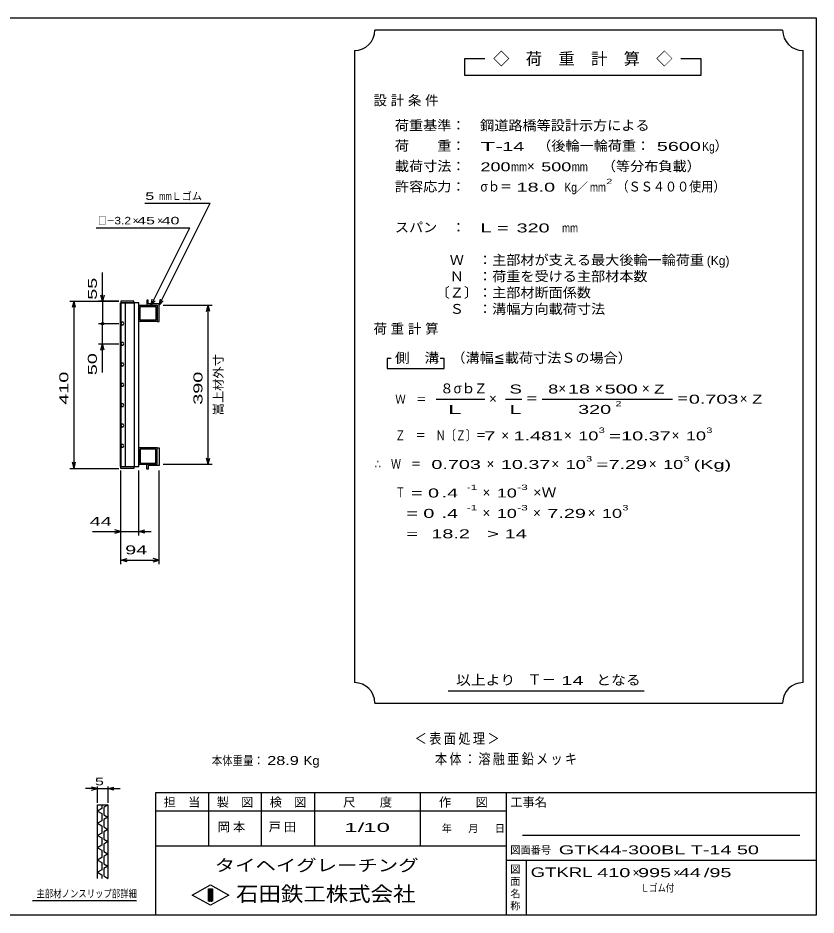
# Model space of a CAD drawing. Units: millimetres, scale not verified. Extents: x -1820 to 1731, y -1282 to 1054.
# Drawn here: x -227 to 1731, y -1146 to 1054 of the extents above; entities that cross this region are included whole.
import ezdxf
from ezdxf.enums import TextEntityAlignment as Align

# ---------------------------------------------------------------- set-up
doc = ezdxf.new("R2010")
doc.units = ezdxf.units.MM
doc.header["$LTSCALE"] = 10
for name, color, linetype, lineweight in [('0_2', 150, 'Continuous', 25), ('16', 3, 'Continuous', 25), ('22', 4, 'Continuous', 25), ('24', 2, 'Continuous', 25), ('32', 4, 'Continuous', 25)]:
    doc.layers.add(name, color=color, linetype=linetype, lineweight=lineweight)
doc.styles.add('ベクトル', font='')
doc.styles.get('ベクトル').set_extended_font_data('ベクトル')

msp = doc.modelspace()

# ---------------------------------------------------------------- linework, layer by layer
at = {"layer": '0_2'}
for p, q in [((-1729, 1053.5), (1731, 1053.5)), ((1731, 1053.5), (1731, -1146.5)), ((1731, -846.5), (111, -846.5)), ((111, -846.5), (111, -1146.5)), ((241, -846.5), (241, -976.5)), ((371, -976.5), (371, -846.5)), ((501, -846.5), (501, -976.5)), ((761, -976.5), (761, -846.5)), ((971, -846.5), (971, -1146.5)), ((971, -891.5), (111, -891.5)), ((1691, -951.5), (1011, -951.5)), ((111, -976.5), (971, -976.5)), ((971, -1011.5), (1731, -1011.5)), ((1021, -1146.5), (1021, -1011.5)), ((201, -1097.5), (246, -1072.5)), ((246, -1072.5), (291, -1097.5)), ((246, -1122.5), (201, -1097.5)), ((241, -1082.5), (251, -1082.5)), ((241, -1112.5), (241, -1082.5)), ((241, -1082.5), (243, -1082.5)), ((243, -1082.5), (243, -1112.5)), ((245, -1112.5), (245, -1082.5)), ((245, -1082.5), (247, -1082.5)), ((291, -1097.5), (246, -1122.5)), ((247, -1082.5), (247, -1112.5)), ((249, -1112.5), (249, -1082.5)), ((249, -1082.5), (251, -1082.5)), ((251, -1082.5), (251, -1112.5)), ((251, -1082.5), (251, -1112.5)), ((251, -1112.5), (241, -1112.5)), ((243, -1112.5), (245, -1112.5)), ((247, -1112.5), (249, -1112.5)), ((1731, -1146.5), (-1729, -1146.5))]:
    msp.add_line(p, q, dxfattribs=at)
at = {"layer": '16'}
for p, q in [((25.3, -46.5), (25.3, 354.5)), ((25.3, 354.5), (26, 354.5)), ((58, 359), (26, 359)), ((26, 359), (26, 354.5)), ((26, 354.5), (58, 354.5)), ((26, 354.5), (26, -46.5)), ((70, 354.5), (26, 354.5)), ((36.5, 354.5), (36.5, -46.5)), ((58, 354.5), (58, 359)), ((59.5, -46.5), (59.5, 354.5)), ((70, -46.5), (70, 354.5)), ((93, 361), (90, 361)), ((90, 361), (90, 349)), ((93, 352), (93, 361)), ((120, 352), (93, 352)), ((120, 309), (120, 352)), ((70, 349), (115, 349)), ((70, 309), (70, 349)), ((73, 346), (112, 346)), ((73, 312), (73, 346)), ((90, 349), (115, 349)), ((112, 346), (112, 312)), ((115, 349), (115, 309)), ((115, 349), (115, 309)), ((115, 309), (70, 309)), ((112, 312), (73, 312)), ((115, 309), (120, 309)), ((27.85, 307.24), (26, 303.98)), ((26, 303.98), (27.9, 300.74)), ((31.6, 307.26), (27.85, 307.24)), ((27.9, 300.74), (31.65, 300.76)), ((33.5, 304), (31.6, 307.26)), ((31.65, 300.76), (33.5, 304.02)), ((27.85, 257.24), (26, 253.98)), ((26, 253.98), (27.9, 250.74)), ((31.6, 257.26), (27.85, 257.24)), ((27.9, 250.74), (31.65, 250.76)), ((33.5, 254), (31.6, 257.26)), ((31.65, 250.76), (33.5, 254.02)), ((27.85, 207.24), (26, 203.98)), ((26, 203.98), (27.9, 200.74)), ((31.6, 207.26), (27.85, 207.24)), ((27.9, 200.74), (31.65, 200.76)), ((33.5, 204), (31.6, 207.26)), ((31.65, 200.76), (33.5, 204.02)), ((27.85, 157.24), (26, 153.98)), ((31.6, 157.26), (27.85, 157.24)), ((33.5, 154), (31.6, 157.26)), ((31.65, 150.76), (33.5, 154.02)), ((26, 153.98), (27.9, 150.74)), ((27.9, 150.74), (31.65, 150.76)), ((27.85, 107.24), (26, 103.98)), ((26, 103.98), (27.9, 100.74)), ((31.6, 107.26), (27.85, 107.24)), ((27.9, 100.74), (31.65, 100.76)), ((33.5, 104), (31.6, 107.26)), ((31.65, 100.76), (33.5, 104.02)), ((27.85, 57.24), (26, 53.98)), ((26, 53.98), (27.9, 50.74)), ((31.6, 57.26), (27.85, 57.24)), ((27.9, 50.74), (31.65, 50.76)), ((33.5, 54), (31.6, 57.26)), ((31.65, 50.76), (33.5, 54.02)), ((27.85, 7.24), (26, 3.98)), ((26, 3.98), (27.9, 0.74)), ((31.6, 7.26), (27.85, 7.24)), ((27.9, 0.74), (31.65, 0.76)), ((33.5, 4), (31.6, 7.26)), ((31.65, 0.76), (33.5, 4.02)), ((115, -1), (70, -1)), ((70, -1), (70, -41)), ((112, -4), (73, -4)), ((73, -4), (73, -38)), ((112, -38), (112, -4)), ((115, -41), (115, -1)), ((115, -1), (120, -1)), ((115, -41), (115, -1)), ((120, -1), (120, -44)), ((70, -41), (115, -41)), ((73, -38), (112, -38)), ((90, -53), (90, -41)), ((90, -41), (115, -41)), ((120, -44), (93, -44)), ((93, -44), (93, -53)), ((26, -46.5), (25.3, -46.5)), ((26, -46.5), (58, -46.5)), ((26, -51), (26, -46.5)), ((26, -46.5), (70, -46.5)), ((58, -51), (26, -51)), ((58, -46.5), (58, -51)), ((93, -53), (90, -53))]:
    msp.add_line(p, q, dxfattribs=at)
at = {"layer": '22'}
for p, q in [((85, 599), (245, 599)), ((120, 349), (245, 599)), ((-35, 539), (195, 539)), ((100, 349), (195, 539)), ((-19, 359), (-19, 429)), ((-19, 359), (-23, 374)), ((-15, 374), (-19, 359)), ((-99, 359), (21, 359)), ((-93, 344), (-89, 359)), ((-85, 344), (-89, 359)), ((-89, -51), (-89, 359)), ((21, 359), (-29, 359)), ((-19, 359), (-19, 304)), ((100, 349), (103, 363.6)), ((100, 349), (110, 360)), ((120, 349), (123, 363.6)), ((120, 349), (130, 360)), ((130, 349), (250, 349)), ((236, 334), (240, 349)), ((244, 334), (240, 349)), ((240, -41), (240, 349)), ((-29, 304), (21, 304)), ((-19, 254), (-19, 304)), ((-29, 254), (21, 254)), ((-23, 239), (-19, 254)), ((-15, 239), (-19, 254)), ((-19, 184), (-19, 254)), ((-89, -51), (-93, -36)), ((-89, -51), (-85, -36)), ((130, -41), (250, -41)), ((240, -41), (236, -26)), ((240, -41), (244, -26)), ((-99, -51), (21, -51)), ((26, -216), (26, -56)), ((26, -286), (26, -56)), ((70, -216), (70, -56)), ((120, -286), (120, -56)), ((-44, -206), (26, -206)), ((26, -206), (11, -202)), ((11, -210), (26, -206)), ((26, -206), (70, -206)), ((70, -206), (85, -202)), ((85, -210), (70, -206)), ((70, -206), (100, -206)), ((26, -276), (41, -272)), ((41, -280), (26, -276)), ((26, -276), (120, -276)), ((120, -276), (105, -272)), ((105, -280), (120, -276))]:
    msp.add_line(p, q, dxfattribs=at)
msp.add_circle((-19, 304), 3, dxfattribs=at)
at = {"layer": '24', "color": 4}
for p, q in [((1649, 1023.5), (649, 1023.5)), ((599, 973.5), (599, -576.5)), ((1699, -576.5), (1699, 973.5)), ((919, 953.5), (869, 953.5)), ((869, 953.5), (869, 913.5)), ((1449, 953.5), (1399, 953.5)), ((1449, 913.5), (1449, 953.5)), ((869, 913.5), (1449, 913.5)), ((689, 218.5), (679, 218.5)), ((679, 218.5), (679, 193.5)), ((819, 218.5), (809, 218.5)), ((819, 193.5), (819, 218.5)), ((679, 193.5), (819, 193.5)), ((799, 118.5), (919, 118.5)), ((969, 118.5), (1009, 118.5)), ((1059, 118.5), (1379, 118.5)), ((829, -596.5), (1309, -596.5)), ((649, -626.5), (1649, -626.5))]:
    msp.add_line(p, q, dxfattribs=at)
for centre, start, end in [((599, 1023.5), 270, 0), ((1699, 1023.5), 180, 270), ((599, -626.5), 0, 90), ((1699, -626.5), 90, 180)]:
    msp.add_arc(centre, 50, start, end, dxfattribs=at)
at = {"layer": '32'}
for p, q in [((-31, -836.5), (-46, -832.5)), ((-31, -871.5), (-31, -831.5)), ((-6, -831.5), (-6, -871.5)), ((-6, -836.5), (9, -832.5)), ((-31, -836.5), (-61, -836.5)), ((-46, -840.5), (-31, -836.5)), ((-31, -836.5), (-6, -836.5)), ((9, -840.5), (-6, -836.5)), ((-6, -836.5), (24, -836.5)), ((-31, -876.5), (-6, -876.5)), ((-31, -1056.5), (-31, -876.5)), ((-21, -876.5), (-21, -885.5)), ((-6, -876.5), (-16, -882.5)), ((-6, -876.5), (-6, -1056.5)), ((-21, -885.5), (-31, -891.5)), ((-31, -891.5), (-21, -897.5)), ((-21, -897.5), (-21, -915.5)), ((-16, -882.5), (-16, -900.5)), ((-16, -900.5), (-6, -906.5)), ((-21, -915.5), (-31, -921.5)), ((-31, -921.5), (-21, -927.5)), ((-6, -906.5), (-16, -912.5)), ((-16, -912.5), (-16, -930.5)), ((-21, -945.5), (-31, -951.5)), ((-21, -927.5), (-21, -945.5)), ((-16, -930.5), (-6, -936.5)), ((-6, -936.5), (-16, -942.5)), ((-16, -942.5), (-16, -960.5)), ((-31, -951.5), (-21, -957.5)), ((-21, -957.5), (-21, -975.5)), ((-16, -960.5), (-6, -966.5)), ((-6, -966.5), (-16, -972.5)), ((-21, -975.5), (-31, -981.5)), ((-31, -981.5), (-21, -987.5)), ((-21, -987.5), (-21, -1005.5)), ((-16, -972.5), (-16, -990.5)), ((-21, -1005.5), (-31, -1011.5)), ((-31, -1011.5), (-21, -1017.5)), ((-16, -990.5), (-6, -996.5)), ((-6, -996.5), (-16, -1002.5)), ((-16, -1002.5), (-16, -1020.5)), ((-21, -1017.5), (-21, -1035.5)), ((-16, -1020.5), (-6, -1026.5)), ((-6, -1026.5), (-16, -1032.5)), ((-16, -1032.5), (-16, -1050.5)), ((-21, -1035.5), (-31, -1041.5)), ((-31, -1041.5), (-21, -1047.5)), ((-21, -1047.5), (-21, -1056.5)), ((-16, -1050.5), (-6, -1056.5)), ((64, -1111.5), (-191, -1111.5))]:
    msp.add_line(p, q, dxfattribs=at)

# ---------------------------------------------------------------- texts
at = {"layer": '0_2', "style": 'ベクトル'}
for s, height, p in [('担\u3000当', 21.99, (131, -869.5)), ('製\u3000図', 21.99, (261, -869.5)), ('検\u3000図', 21.99, (391, -869.5)), ('尺\u3000\u3000度', 21.99, (571, -869.5)), ('作\u3000\u3000図', 21.99, (806, -869.5)), ('工事名', 21.99, (981, -869.5)), ('年', 18.33, (813, -934)), ('月', 18.33, (878, -934)), ('日', 18.33, (943, -934)), ('図面番号', 18.33, (981, -987)), ('図', 18.33, (981, -1034)), ('面', 18.33, (981, -1064)), ('名', 18.33, (981, -1094)), ('称', 18.33, (981, -1124))]:
    msp.add_text(s, height=height, dxfattribs=at).set_placement(p, align=Align.MIDDLE_LEFT)
at = {"layer": '0_2', "color": 222, "style": 'ベクトル'}
for s, height, width, p in [('タイヘイグレーチング', 29.33, 1.25, (256, -1024.5)), ('石田鉄工株式会社', 36.66, 1.1, (308.5, -1094.5))]:
    msp.add_text(s, height=height, dxfattribs=dict(at, width=width)).set_placement(p, align=Align.MIDDLE_LEFT)
at = {"layer": '22', "color": 2, "style": 'ベクトル'}
for s, height, width, p in [(' 5 ', 18.33, 1.6, (75, 616.5)), ('mm', 18.33, 0.75, (120, 616.5)), ('□－', 18.33, 0.8, (-30, 556.5)), ('3.2', 18.33, 1.2, (10, 556.5)), (' 45 ', 18.33, 1.6, (55, 556.5)), (' 40 ', 18.33, 1.6, (115, 556.5)), (' 44 ', 21.99, 1.65, (-64, -181)), (' 94 ', 21.99, 1.65, (23, -251)), ('本体重量：', 21.99, 0.85, (249, -767.5)), (' 28.9', 21.99, 1.35, (374, -767.5)), ('Kg', 21.99, 1.1, (474, -767.5)), ('1/', 21.99, 2, (574, -931.5)), (' 10 ', 21.99, 2, (604, -931.5)), ('GTK44-300BL T-14 50         ', 21.99, 1.65, (1100, -986.5)), ('GTKRL', 23.46, 1.45, (1031, -1041.5)), (' 410 ', 21.99, 1.65, (1181, -1042.5)), (' 995 ', 21.99, 1.65, (1281, -1042.5)), (' 44 ', 21.99, 1.65, (1381, -1042.5)), ('/', 21.99, 1.65, (1456, -1042.5)), (' 95 ', 21.99, 1.65, (1456, -1042.5)), ('Ｌゴム付', 18.33, 0.8, (1301, -1080))]:
    msp.add_text(s, height=height, dxfattribs=dict(at, width=width)).set_placement(p, align=Align.MIDDLE_LEFT)
for s, height, p in [('Ｌゴム', 18.33, (150, 616.5)), ('×', 18.33, (55, 556.5)), ('×', 18.33, (115, 556.5)), ('×', 21.99, (1281, -1042.5)), ('×', 21.99, (1381, -1042.5))]:
    msp.add_text(s, height=height, dxfattribs=at).set_placement(p, align=Align.MIDDLE_LEFT)
at = {"layer": '22', "color": 2, "style": 'ベクトル', "width": 1.65}
for s, p in [(' 55 ', (-44, 349)), (' 50 ', (-44, 164)), (' 410 ', (-114, 91.5)), (' 390', (215, 91.5))]:
    msp.add_text(s, height=21.99, rotation=90, dxfattribs=at).set_placement(p, align=Align.MIDDLE_LEFT)
at = {"layer": '22', "color": 2, "style": 'ベクトル'}
msp.add_text('嵩上材外寸', height=21.99, rotation=90, dxfattribs=at).set_placement((265, 79), align=Align.MIDDLE_LEFT)
at = {"layer": '22', "color": 2, "attachment_point": 4, "style": 'ベクトル'}
for s, insert, char_height in [('\\T1.2;\\W0.85;＜表面処理＞', (746.5, -715), 25.66), ('\\T1.19;\\W0.85;本体：溶融亜鉛メッキ', (796.5, -765), 25.66), ('\\T1.25;岡本\u3000', (263.5, -931.5), 21.99), ('\\T1.25;戸田\u3000', (388.5, -931.5), 21.99)]:
    msp.add_mtext(s, dxfattribs=dict(at, insert=insert, char_height=char_height))
at = {"layer": '24', "style": 'ベクトル'}
for s, height, p in [('◇\u3000荷\u3000重\u3000計\u3000算\u3000◇', 29.33, (939, 953.5)), ('）', 24.19, (1482, 740)), ('×', 24.19, (1022, 690)), ('／', 21.99, (1141.5, 638.5)), ('(Kg)', 21.99, (1463, 458.5)), ('８', 24.19, (809, 145)), ('σｂ', 24.19, (842, 145)), ('Ｚ', 24.19, (892, 145)), ('×', 24.19, (1099, 145)), ('×', 24.19, (1189, 145)), ('×', 24.19, (1304, 145)), ('×', 24.19, (929, 120)), ('×', 24.19, (1544, 120)), ('×', 24.19, (959, 30)), ('×', 24.19, (1113, 30)), ('×', 24.19, (1377, 30)), ('×', 24.19, (923, -40)), ('×', 24.19, (1082, -40)), ('×', 24.19, (1321, -40)), ('×', 24.19, (913, -110)), ('×', 24.19, (913, -160)), ('×', 24.19, (1037, -160)), ('×', 24.19, (1171, -160)), ('Ｔ－', 25.66, (1023, -569))]:
    msp.add_text(s, height=height, dxfattribs=at).set_placement(p, align=Align.MIDDLE_LEFT)
for s, height, width, p in [('荷重基準：\u3000', 24.19, 1.05, (698, 790)), ('鋼道路橋等設計示方による', 24.19, 1.05, (907, 790)), ('荷\u3000\u3000重：\u3000', 24.19, 1.05, (698, 740)), ('T-', 21.99, 2, (908, 738.5)), (' 14 ', 21.99, 1.65, (948, 738.5)), ('（後輪一輪荷重：', 24.19, 1.05, (1047, 740)), (' 5600', 21.99, 1.65, (1327, 738.5)), ('Kg', 21.99, 0.85, (1452, 738.5)), ('載荷寸法：\u3000', 24.19, 1.05, (698, 690)), ('\u3000（等分布負載）', 24.19, 1.05, (1171, 690)), ('200', 21.99, 1.5, (908, 688.5)), ('mm', 21.99, 0.8, (983, 688.5)), ('500', 21.99, 1.5, (1057, 688.5)), ('mm', 21.99, 0.8, (1132, 688.5)), ('許容応力：\u3000', 24.19, 1.05, (698, 640)), ('σｂ＝', 24.19, 0.9, (908, 640)), (' 18.0', 21.99, 1.65, (983, 638.5)), ('Kg', 21.99, 0.85, (1114, 638.5)), ('mm', 21.99, 0.8, (1176.5, 638.5)), ('2', 13.2, 1.5, (1216.5, 652.5)), ('（ＳＳ４００使用）', 24.19, 0.9, (1241.5, 640)), ('スパン\u3000：\u3000', 24.19, 1.05, (698, 540)), ('L =', 21.99, 1.65, (908, 538.5)), (' 320 ', 21.99, 1.65, (983, 538.5)), ('mm', 21.99, 0.8, (1108, 538.5)), ('\u3000Ｗ\u3000：主部材が支える最大後輪一輪荷重', 24.19, 1.05, (798, 460)), ('\u3000Ｎ\u3000：荷重を受ける主部材本数', 24.19, 1.05, (798, 420)), ('〔Ｚ〕：主部材断面係数', 24.19, 1.05, (798, 380)), ('\u3000Ｓ\u3000：溝幅方向載荷寸法', 24.19, 1.05, (798, 340)), ('側\u3000溝', 24.19, 1.1, (698, 220)), ('\u3000（溝幅≦載荷寸法Ｓの場合）', 24.19, 1.05, (802, 220)), ('S', 21.99, 1.55, (979, 143.5)), ('8', 21.99, 1.5, (1074, 143.5)), (' 18 ', 21.99, 1.65, (1109, 143.5)), (' 500 ', 21.99, 1.65, (1199, 143.5)), ('Z', 21.99, 1.4, (1334, 143.5)), ('Ｗ\u3000＝', 21.99, 0.85, (699, 118.5)), ('＝', 24.19, 0.9, (1019, 120)), ('2', 13.2, 1.5, (1239, 107.5)), ('＝', 24.19, 0.9, (1389, 120)), ('0.703', 21.99, 1.65, (1419, 118.5)), ('Z', 21.99, 1.4, (1574, 118.5)), ('L', 21.99, 1.8, (979, 93.5)), (' 320 ', 21.99, 1.65, (1134, 93.5)), ('Ｚ\u3000＝\u3000Ｎ〔Ｚ〕＝', 24.19, 0.75, (699, 30)), ('3', 13.2, 1.5, (1198, 42.5)), ('3', 13.2, 1.5, (1462, 42.5)), (' 7 ', 21.99, 1.65, (904, 28.5)), ('1.481', 21.99, 1.65, (989, 28.5)), ('10', 21.99, 1.5, (1148, 28.5)), ('=', 21.99, 1.7, (1223, 28.5)), ('10.37', 21.99, 1.65, (1253, 28.5)), ('10', 21.99, 1.5, (1412, 28.5)), ('3', 13.2, 1.5, (1167, -27.5)), ('3', 13.2, 1.5, (1406, -27.5)), ('∴\u3000Ｗ\u3000＝', 24.19, 0.75, (649, -40)), (' 0.703', 21.99, 1.65, (774, -41.5)), ('10.37', 21.99, 1.65, (958, -41.5)), ('10', 21.99, 1.5, (1117, -41.5)), ('=', 21.99, 1.7, (1192, -41.5)), ('7.29', 21.99, 1.65, (1222, -41.5)), ('10', 21.99, 1.5, (1356, -41.5)), ('(Kg)', 21.99, 1.65, (1431, -41.5)), ('Ｔ', 24.19, 0.75, (699, -110)), (' = 0', 21.99, 1.65, (724, -111.5)), (' .4 ', 21.99, 1.65, (799, -111.5)), ('-1', 13.2, 1.65, (874, -97.5)), ('10', 21.99, 1.5, (948, -111.5)), ('-3', 13.2, 1.65, (998, -97.5)), ('×Ｗ', 24.19, 1.1, (1037, -110)), ('  = 0', 21.99, 1.65, (699, -161.5)), (' .4 ', 21.99, 1.65, (799, -161.5)), ('-1', 13.2, 1.65, (874, -147.5)), ('10', 21.99, 1.5, (948, -161.5)), ('-3', 13.2, 1.65, (998, -147.5)), ('7.29', 21.99, 1.65, (1072, -161.5)), ('10', 21.99, 1.5, (1206, -161.5)), ('3', 13.2, 1.5, (1256, -147.5)), ('  =', 21.99, 1.65, (699, -211.5)), (' 18.2', 21.99, 1.65, (774, -211.5)), ('>', 21.99, 1.7, (924, -211.5)), (' 14 ', 21.99, 1.65, (954, -211.5)), ('以上より\u3000', 24.19, 1.1, (848, -570)), (' 14 ', 21.99, 1.65, (1093, -571.5)), ('となる', 24.19, 1.1, (1192, -570))]:
    msp.add_text(s, height=height, dxfattribs=dict(at, width=width)).set_placement(p, align=Align.MIDDLE_LEFT)
at = {"layer": '24', "attachment_point": 4, "style": 'ベクトル'}
for s, insert, char_height in [('\\T1.28;設計条件', (645.5, 850), 24.19), ('\\T1.28;荷重計算', (645.5, 290), 24.19), ('\\T1.5;\\W2;\\~L\\~', (804, 93.5), 21.99)]:
    msp.add_mtext(s, dxfattribs=dict(at, insert=insert, char_height=char_height))
at = {"layer": '32', "color": 2, "style": 'ベクトル'}
for s, width, p in [(' 5 ', 1.6, (-48.5, -819)), ('主部材ノンスリップ部詳細', 0.8, (-181, -1094))]:
    msp.add_text(s, height=18.33, dxfattribs=dict(at, width=width)).set_placement(p, align=Align.MIDDLE_LEFT)

doc.saveas('drawing.dxf')
